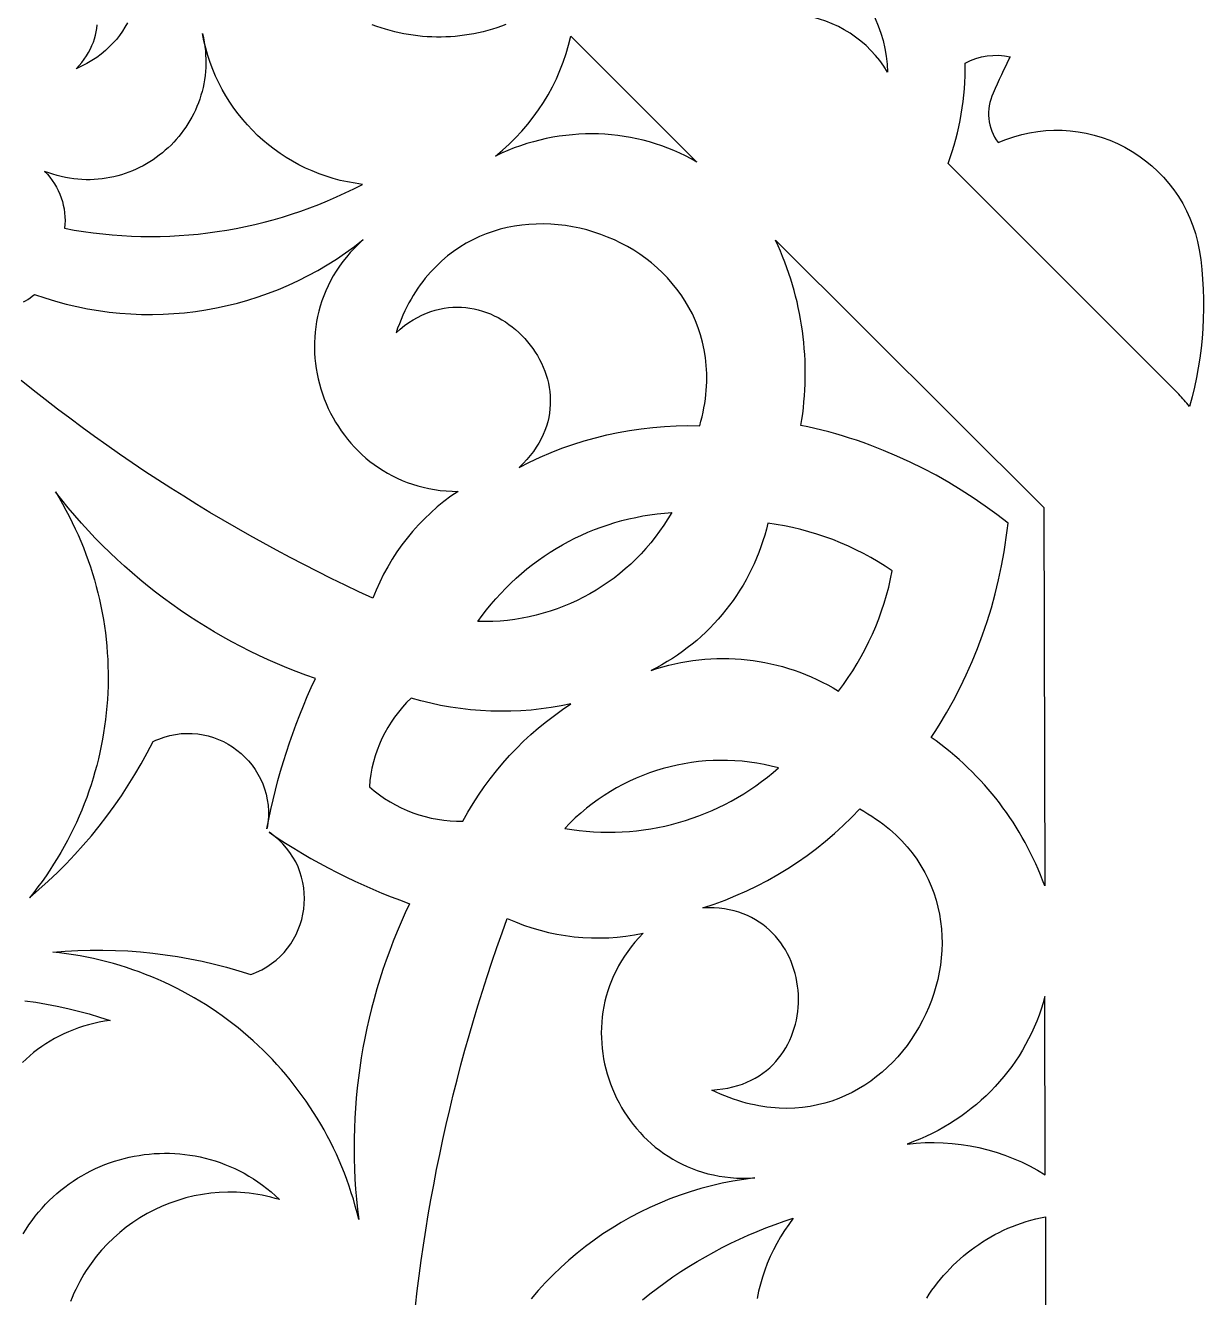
# Model space of a CAD drawing. Extents: x -625 to 625, y -425 to 425.
# Drawn here: x 63.3 to 144.6, y 1 to 88.9 of the extents above; entities that cross this region are included whole.
import ezdxf

# ---------------------------------------------------------------- set-up
doc = ezdxf.new("R2010")
doc.units = 0
doc.header["$MEASUREMENT"] = 0
doc.layers.add('LAYER_1', color=18, linetype='CONTINUOUS')

msp = doc.modelspace()

# ---------------------------------------------------------------- linework, layer by layer
at = {"layer": 'LAYER_1'}
for points in [[(112.686, 93.624, -0.350822), (118.889, 93.117, -0.231059), (122.792, 85.659, 0.23181), (116.706, 89.604)], [(128.161, 86.275, -0.180266), (131.257, 86.712, 0.015682), (130.1, 84.193, 0.285149), (130.44, 80.789, -0.486535), (144.326, 73.387, -0.10766), (143.648, 62.564, 0.027603), (142.906, 63.404), (126.973, 79.337, 0.092596)]]:
    msp.add_lwpolyline(points, format="xyb", close=True, dxfattribs=at)
for points in [[(70.295, 89.056), (70.131, 88.76), (69.95, 88.47), (69.752, 88.188), (69.536, 87.913), (69.302, 87.646), (69.049, 87.388), (68.778, 87.139), (68.489, 86.9), (68.18, 86.672), (67.853, 86.454), (67.506, 86.249), (67.139, 86.055), (66.753, 85.874), (66.959, 86.098), (67.148, 86.324), (67.321, 86.553), (67.477, 86.784), (67.618, 87.017), (67.744, 87.251), (67.854, 87.486), (67.949, 87.723), (68.03, 87.96), (68.097, 88.197), (68.15, 88.435), (68.189, 88.672), (68.215, 88.908)], [(96.445, 88.95), (96.134, 88.831), (95.821, 88.721), (95.506, 88.619), (95.189, 88.526), (94.871, 88.442), (94.551, 88.366), (94.23, 88.3), (93.909, 88.241), (93.586, 88.192), (93.263, 88.15), (92.939, 88.118), (92.615, 88.093), (92.29, 88.077), (91.966, 88.07), (91.641, 88.07), (91.317, 88.079), (90.994, 88.096), (90.671, 88.121), (90.349, 88.154), (90.028, 88.196), (89.708, 88.245), (89.39, 88.302), (89.073, 88.367), (88.757, 88.44), (88.444, 88.521), (88.132, 88.609), (87.823, 88.706), (87.516, 88.81), (87.211, 88.921)], [(63.115, 69.779), (63.268, 69.863), (63.422, 69.958), (63.575, 70.063), (63.728, 70.179), (63.882, 70.306), (64.607, 70.058), (65.337, 69.835), (66.071, 69.637), (66.809, 69.462), (67.549, 69.312), (68.292, 69.187), (69.037, 69.085), (69.783, 69.007), (70.529, 68.953), (71.276, 68.923), (72.022, 68.917), (72.768, 68.934), (73.511, 68.974), (74.253, 69.038), (74.991, 69.126), (75.727, 69.236), (76.459, 69.37), (77.186, 69.527), (77.908, 69.706), (78.625, 69.909), (79.335, 70.134), (80.039, 70.382), (80.736, 70.652), (81.425, 70.945), (82.106, 71.26), (82.777, 71.598), (83.44, 71.957), (84.092, 72.339), (84.733, 72.743), (85.363, 73.168), (85.982, 73.616), (86.588, 74.085), (86.273, 73.795), (85.974, 73.497), (85.692, 73.193), (85.426, 72.882), (85.175, 72.565), (84.941, 72.243), (84.722, 71.915), (84.518, 71.582), (84.33, 71.244), (84.158, 70.903), (84, 70.557), (83.857, 70.209), (83.729, 69.857), (83.616, 69.502), (83.517, 69.145), (83.432, 68.787), (83.362, 68.426), (83.305, 68.065), (83.262, 67.702), (83.233, 67.34), (83.218, 66.977), (83.215, 66.615), (83.226, 66.253), (83.251, 65.892), (83.288, 65.533), (83.337, 65.176), (83.399, 64.821), (83.474, 64.469), (83.561, 64.119), (83.66, 63.773), (83.771, 63.431), (83.894, 63.093), (84.029, 62.759), (84.175, 62.43), (84.332, 62.107), (84.501, 61.789), (84.681, 61.477), (84.871, 61.171), (85.073, 60.872), (85.284, 60.581), (85.507, 60.297), (85.739, 60.02), (85.982, 59.752), (86.235, 59.493), (86.497, 59.243), (86.769, 59.002), (87.051, 58.771), (87.342, 58.55), (87.642, 58.339), (87.951, 58.14), (88.269, 57.952), (88.596, 57.775), (88.931, 57.611), (89.275, 57.458), (89.627, 57.319), (89.987, 57.193), (90.355, 57.081), (90.731, 56.982), (91.115, 56.898), (91.506, 56.828), (91.904, 56.773), (92.31, 56.734), (92.722, 56.711), (93.142, 56.704), (92.645, 56.362), (92.163, 56.002), (91.696, 55.624), (91.246, 55.228), (90.812, 54.815), (90.396, 54.387), (89.996, 53.942), (89.614, 53.482), (89.251, 53.008), (88.906, 52.519), (88.581, 52.017), (88.275, 51.502), (87.989, 50.974), (87.724, 50.434), (87.479, 49.883), (87.256, 49.321), (86.292, 49.767), (85.332, 50.223), (84.377, 50.687), (83.426, 51.16), (82.48, 51.642), (81.539, 52.132), (80.602, 52.631), (79.67, 53.139), (78.743, 53.655), (77.822, 54.179), (76.905, 54.712), (75.993, 55.253), (75.086, 55.803), (74.185, 56.361), (73.288, 56.927), (72.397, 57.501), (71.511, 58.084), (70.631, 58.675), (69.756, 59.274), (68.887, 59.881), (68.023, 60.496), (67.165, 61.119), (66.312, 61.75), (65.466, 62.389), (64.625, 63.036), (63.79, 63.691), (62.96, 64.353)], [(90.188, 0.439), (90.312, 1.493), (90.446, 2.545), (90.589, 3.596), (90.743, 4.646), (90.906, 5.693), (91.078, 6.739), (91.26, 7.784), (91.452, 8.826), (91.654, 9.867), (91.865, 10.906), (92.086, 11.942), (92.316, 12.977), (92.556, 14.01), (92.805, 15.04), (93.064, 16.068), (93.332, 17.094), (93.61, 18.117), (93.897, 19.138), (94.194, 20.157), (94.5, 21.172), (94.816, 22.186), (95.141, 23.196), (95.476, 24.204), (95.82, 25.208), (96.173, 26.21), (96.536, 27.209), (97.092, 26.972), (97.655, 26.757), (98.225, 26.565), (98.801, 26.396), (99.382, 26.25), (99.967, 26.127), (100.556, 26.028), (101.149, 25.951), (101.744, 25.898), (102.341, 25.869), (102.938, 25.862), (103.537, 25.879), (104.134, 25.92), (104.731, 25.985), (105.326, 26.073), (105.919, 26.185), (105.628, 25.882), (105.354, 25.573), (105.096, 25.258), (104.854, 24.937), (104.628, 24.61), (104.417, 24.279), (104.222, 23.943), (104.043, 23.602), (103.878, 23.258), (103.729, 22.91), (103.595, 22.559), (103.475, 22.205), (103.37, 21.849), (103.279, 21.491), (103.203, 21.131), (103.141, 20.77), (103.092, 20.408), (103.058, 20.045), (103.037, 19.683), (103.029, 19.32), (103.035, 18.958), (103.054, 18.597), (103.086, 18.238), (103.131, 17.88), (103.188, 17.524), (103.258, 17.171), (103.341, 16.82), (103.435, 16.473), (103.542, 16.13), (103.66, 15.79), (103.79, 15.455), (103.932, 15.124), (104.085, 14.799), (104.25, 14.479), (104.425, 14.165), (104.612, 13.857), (104.809, 13.556), (105.017, 13.262), (105.235, 12.975), (105.464, 12.696), (105.702, 12.425), (105.951, 12.162), (106.209, 11.908), (106.478, 11.664), (106.755, 11.429), (107.042, 11.204), (107.338, 10.99), (107.644, 10.786), (107.958, 10.594), (108.281, 10.412), (108.612, 10.243), (108.952, 10.086), (109.3, 9.942), (109.656, 9.81), (110.019, 9.692), (110.391, 9.588), (110.77, 9.498), (111.157, 9.422), (111.551, 9.361), (111.952, 9.316), (112.36, 9.286), (112.775, 9.272), (113.197, 9.274), (113.625, 9.294), (112.865, 9.194), (112.112, 9.07), (111.366, 8.923), (110.627, 8.752), (109.897, 8.558), (109.175, 8.342), (108.463, 8.103), (107.76, 7.842), (107.066, 7.559), (106.384, 7.256), (105.712, 6.931), (105.051, 6.585), (104.403, 6.219), (103.766, 5.833), (103.143, 5.428), (102.532, 5.003), (101.936, 4.559), (101.353, 4.096), (100.785, 3.615), (100.232, 3.116), (99.695, 2.6), (99.174, 2.066), (98.669, 1.515), (98.181, 0.947)], [(63.221, 21.532), (63.968, 21.42), (64.711, 21.292), (65.452, 21.147), (66.19, 20.986), (66.925, 20.808), (67.655, 20.614), (68.382, 20.403), (69.105, 20.176), (68.723, 20.119), (68.348, 20.049), (67.979, 19.968), (67.617, 19.875), (67.262, 19.771), (66.913, 19.656), (66.571, 19.53), (66.236, 19.393), (65.909, 19.246), (65.588, 19.089), (65.275, 18.922), (64.97, 18.745), (64.671, 18.56), (64.381, 18.365), (64.098, 18.161), (63.823, 17.949), (63.557, 17.729), (63.298, 17.501), (63.047, 17.265)], [(63.102, 5.433), (63.297, 5.751), (63.501, 6.061), (63.714, 6.362), (63.935, 6.654), (64.165, 6.938), (64.402, 7.212), (64.648, 7.478), (64.901, 7.734), (65.161, 7.981), (65.428, 8.219), (65.701, 8.448), (65.981, 8.667), (66.267, 8.877), (66.559, 9.077), (66.857, 9.268), (67.16, 9.45), (67.468, 9.621), (67.781, 9.783), (68.098, 9.935), (68.419, 10.077), (68.745, 10.21), (69.074, 10.332), (69.406, 10.444), (69.742, 10.546), (70.08, 10.638), (70.421, 10.72), (70.765, 10.791), (71.11, 10.852), (71.458, 10.902), (71.806, 10.942), (72.157, 10.971), (72.508, 10.99), (72.859, 10.998), (73.212, 10.995), (73.564, 10.981), (73.916, 10.957), (74.268, 10.921), (74.619, 10.874), (74.97, 10.816), (75.319, 10.747), (75.667, 10.667), (76.013, 10.575), (76.357, 10.472), (76.698, 10.358), (77.038, 10.232), (77.374, 10.094), (77.707, 9.945), (78.037, 9.784), (78.364, 9.612), (78.686, 9.427), (79.004, 9.231), (79.318, 9.022), (79.628, 8.802), (79.932, 8.569), (80.231, 8.324), (80.524, 8.067), (80.812, 7.798), (80.513, 7.885), (80.214, 7.963), (79.915, 8.033), (79.615, 8.095), (79.316, 8.149), (79.016, 8.196), (78.717, 8.234), (78.418, 8.265), (78.12, 8.287), (77.822, 8.303), (77.229, 8.31), (76.639, 8.288), (76.054, 8.236), (75.475, 8.156), (74.903, 8.047), (74.339, 7.911), (73.783, 7.747), (73.237, 7.557), (72.701, 7.34), (72.177, 7.098), (71.666, 6.831), (71.168, 6.54), (70.685, 6.225), (70.217, 5.886), (69.766, 5.524), (69.332, 5.14), (68.916, 4.734), (68.52, 4.307), (68.144, 3.859), (67.79, 3.39), (67.458, 2.903), (67.301, 2.651), (67.149, 2.395), (67.004, 2.135), (66.865, 1.87), (66.732, 1.6), (66.605, 1.326), (66.485, 1.048), (66.372, 0.765)], [(105.863, 0.875), (106.378, 1.287), (106.902, 1.687), (107.434, 2.077), (107.974, 2.455), (108.522, 2.823), (109.078, 3.178), (109.642, 3.523), (110.212, 3.855), (110.79, 4.176), (111.376, 4.485), (111.967, 4.781), (112.566, 5.066), (113.171, 5.338), (113.782, 5.598), (114.4, 5.845), (115.024, 6.079), (115.653, 6.301), (116.288, 6.509), (115.973, 6.089), (115.678, 5.66), (115.402, 5.222), (115.145, 4.775), (114.908, 4.321), (114.69, 3.859), (114.492, 3.391), (114.313, 2.917), (114.153, 2.438), (114.013, 1.954), (113.892, 1.465), (113.791, 0.974)], [(125.502, 0.997), (125.68, 1.268), (125.864, 1.534), (126.054, 1.796), (126.251, 2.052), (126.454, 2.304), (126.664, 2.551), (126.88, 2.792), (127.102, 3.028), (127.33, 3.259), (127.564, 3.484), (127.804, 3.703), (128.05, 3.915), (128.301, 4.122), (128.559, 4.322), (128.821, 4.516), (129.089, 4.704), (129.363, 4.884), (129.641, 5.058), (129.925, 5.224), (130.214, 5.384), (130.508, 5.535), (130.807, 5.68), (131.111, 5.816), (131.42, 5.945), (131.733, 6.066), (132.051, 6.179), (132.373, 6.283), (132.7, 6.379), (133.031, 6.467), (133.367, 6.546), (133.706, 6.615), (133.81, -55.14)]]:
    msp.add_lwpolyline(points, dxfattribs=at)
for points in [[(64.583, 78.798), (64.77, 78.6), (64.946, 78.392), (65.109, 78.175), (65.259, 77.949), (65.396, 77.716), (65.519, 77.476), (65.629, 77.23), (65.725, 76.978), (65.806, 76.722), (65.873, 76.463), (65.925, 76.2), (65.962, 75.935), (65.984, 75.668), (65.99, 75.401), (65.981, 75.134), (65.955, 74.867), (66.612, 74.748), (67.271, 74.643), (67.931, 74.552), (68.592, 74.475), (69.253, 74.412), (69.915, 74.364), (70.576, 74.329), (71.238, 74.308), (71.9, 74.301), (72.561, 74.307), (73.221, 74.328), (73.88, 74.363), (74.539, 74.411), (75.195, 74.473), (75.851, 74.548), (76.504, 74.638), (77.156, 74.741), (77.805, 74.857), (78.452, 74.987), (79.096, 75.131), (79.737, 75.288), (80.375, 75.459), (81.01, 75.643), (81.642, 75.841), (82.269, 76.052), (82.893, 76.276), (83.512, 76.514), (84.127, 76.765), (84.738, 77.029), (85.344, 77.306), (85.944, 77.597), (86.54, 77.901), (86.02, 77.973), (85.507, 78.066), (85.002, 78.179), (84.504, 78.312), (84.015, 78.464), (83.534, 78.635), (83.062, 78.824), (82.599, 79.031), (82.147, 79.256), (81.704, 79.498), (81.273, 79.756), (80.853, 80.031), (80.444, 80.322), (80.047, 80.629), (79.663, 80.95), (79.292, 81.286), (78.935, 81.637), (78.591, 82.001), (78.261, 82.379), (77.947, 82.769), (77.647, 83.173), (77.363, 83.588), (77.095, 84.015), (76.844, 84.454), (76.609, 84.903), (76.392, 85.363), (76.193, 85.833), (76.012, 86.313), (75.85, 86.802), (75.706, 87.3), (75.583, 87.807), (75.479, 88.321), (75.546, 88.021), (75.602, 87.723), (75.647, 87.426), (75.681, 87.13), (75.703, 86.837), (75.716, 86.546), (75.718, 86.258), (75.709, 85.971), (75.691, 85.688), (75.663, 85.407), (75.625, 85.129), (75.578, 84.854), (75.521, 84.582), (75.455, 84.314), (75.38, 84.049), (75.297, 83.788), (75.205, 83.531), (75.104, 83.278), (74.995, 83.029), (74.879, 82.785), (74.754, 82.545), (74.622, 82.31), (74.482, 82.08), (74.335, 81.854), (74.181, 81.634), (74.02, 81.419), (73.852, 81.21), (73.678, 81.007), (73.497, 80.809), (73.31, 80.617), (73.117, 80.431), (72.918, 80.252), (72.714, 80.079), (72.504, 79.912), (72.289, 79.753), (72.069, 79.6), (71.844, 79.455), (71.614, 79.317), (71.379, 79.186), (71.141, 79.063), (70.898, 78.947), (70.651, 78.84), (70.4, 78.74), (70.146, 78.649), (69.888, 78.566), (69.627, 78.492), (69.363, 78.426), (69.096, 78.369), (68.827, 78.321), (68.554, 78.283), (68.28, 78.254), (68.003, 78.234), (67.725, 78.224), (67.444, 78.224), (67.162, 78.233), (66.879, 78.253), (66.594, 78.284), (66.308, 78.324), (66.022, 78.376), (65.735, 78.438), (65.447, 78.511), (65.159, 78.595), (64.871, 78.691)], [(109.636, 79.439), (109.244, 79.659), (108.846, 79.866), (108.442, 80.061), (108.033, 80.242), (107.62, 80.41), (107.201, 80.565), (106.778, 80.706), (106.351, 80.835), (105.92, 80.95), (105.486, 81.052), (105.049, 81.14), (104.609, 81.216), (104.167, 81.277), (103.722, 81.326), (103.276, 81.361), (102.828, 81.382), (102.379, 81.39), (101.929, 81.384), (101.478, 81.365), (101.027, 81.332), (100.576, 81.285), (100.126, 81.225), (99.676, 81.15), (99.227, 81.063), (98.78, 80.961), (98.334, 80.845), (97.89, 80.716), (97.448, 80.572), (97.009, 80.415), (96.573, 80.244), (96.14, 80.059), (95.711, 79.859), (96.197, 80.261), (96.664, 80.683), (97.111, 81.122), (97.538, 81.578), (97.945, 82.052), (98.33, 82.541), (98.694, 83.045), (99.036, 83.563), (99.355, 84.094), (99.652, 84.639), (99.924, 85.195), (100.173, 85.763), (100.398, 86.34), (100.598, 86.928), (100.772, 87.524), (100.921, 88.128)], [(109.824, 61.23), (109.91, 61.545), (109.987, 61.858), (110.056, 62.168), (110.116, 62.475), (110.168, 62.779), (110.212, 63.081), (110.247, 63.38), (110.275, 63.676), (110.294, 63.969), (110.306, 64.26), (110.31, 64.547), (110.307, 64.832), (110.277, 65.392), (110.219, 65.939), (110.133, 66.474), (110.02, 66.997), (109.881, 67.506), (109.716, 68.001), (109.527, 68.483), (109.314, 68.95), (109.079, 69.403), (108.823, 69.842), (108.545, 70.265), (108.248, 70.673), (107.932, 71.066), (107.598, 71.442), (107.247, 71.803), (106.879, 72.146), (106.496, 72.473), (106.099, 72.783), (105.689, 73.076), (105.266, 73.35), (104.831, 73.607), (104.385, 73.845), (103.93, 74.065), (103.466, 74.265), (102.994, 74.447), (102.514, 74.609), (102.029, 74.751), (101.538, 74.873), (101.042, 74.974), (100.544, 75.055), (100.042, 75.114), (99.539, 75.152), (99.035, 75.169), (98.532, 75.164), (98.029, 75.136), (97.529, 75.086), (97.031, 75.012), (96.537, 74.916), (96.048, 74.796), (95.564, 74.653), (95.087, 74.485), (94.618, 74.293), (94.156, 74.076), (93.704, 73.834), (93.262, 73.567), (92.831, 73.275), (92.412, 72.956), (92.006, 72.611), (91.614, 72.24), (91.236, 71.842), (91.053, 71.633), (90.874, 71.417), (90.699, 71.194), (90.528, 70.964), (90.362, 70.728), (90.2, 70.484), (90.043, 70.234), (89.89, 69.976), (89.742, 69.711), (89.6, 69.439), (89.462, 69.16), (89.329, 68.874), (89.202, 68.581), (89.08, 68.28), (88.963, 67.972), (88.852, 67.657), (89.144, 67.911), (89.439, 68.144), (89.737, 68.357), (90.036, 68.548), (90.338, 68.719), (90.641, 68.871), (90.945, 69.003), (91.25, 69.116), (91.555, 69.211), (91.859, 69.287), (92.164, 69.346), (92.467, 69.388), (92.769, 69.413), (93.07, 69.421), (93.368, 69.414), (93.664, 69.391), (93.957, 69.353), (94.246, 69.3), (94.533, 69.233), (94.815, 69.152), (95.092, 69.058), (95.365, 68.95), (95.633, 68.831), (95.895, 68.699), (96.151, 68.555), (96.401, 68.4), (96.644, 68.234), (96.88, 68.058), (97.109, 67.872), (97.329, 67.676), (97.541, 67.471), (97.745, 67.257), (97.939, 67.035), (98.124, 66.805), (98.3, 66.568), (98.465, 66.324), (98.619, 66.073), (98.762, 65.816), (98.894, 65.553), (99.014, 65.285), (99.122, 65.012), (99.217, 64.734), (99.3, 64.453), (99.369, 64.167), (99.424, 63.879), (99.465, 63.588), (99.492, 63.294), (99.503, 62.999), (99.5, 62.702), (99.48, 62.404), (99.445, 62.105), (99.393, 61.807), (99.325, 61.508), (99.239, 61.21), (99.135, 60.913), (99.014, 60.618), (98.874, 60.324), (98.715, 60.033), (98.537, 59.745), (98.34, 59.46), (98.122, 59.178), (97.884, 58.9), (97.626, 58.627), (97.346, 58.359), (98.072, 58.724), (98.808, 59.065), (99.554, 59.382), (100.308, 59.674), (101.07, 59.942), (101.84, 60.185), (102.617, 60.403), (103.401, 60.597), (104.19, 60.765), (104.984, 60.908), (105.783, 61.026), (106.586, 61.118), (107.392, 61.185), (108.201, 61.226), (109.012, 61.241)], [(133.597, 55.587), (133.648, 29.46), (133.504, 29.847), (133.353, 30.229), (133.194, 30.608), (133.029, 30.984), (132.857, 31.356), (132.678, 31.725), (132.492, 32.089), (132.299, 32.45), (132.1, 32.807), (131.894, 33.16), (131.681, 33.508), (131.462, 33.853), (131.236, 34.193), (131.004, 34.529), (130.766, 34.86), (130.521, 35.186), (130.271, 35.508), (130.014, 35.825), (129.751, 36.137), (129.482, 36.445), (129.207, 36.747), (128.927, 37.044), (128.641, 37.336), (128.348, 37.622), (128.051, 37.904), (127.748, 38.179), (127.439, 38.449), (127.125, 38.714), (126.805, 38.973), (126.48, 39.225), (126.15, 39.472), (125.815, 39.713), (126.086, 40.13), (126.352, 40.551), (126.862, 41.403), (127.346, 42.269), (127.804, 43.149), (128.234, 44.04), (128.637, 44.944), (129.012, 45.859), (129.36, 46.785), (129.679, 47.721), (129.971, 48.666), (130.234, 49.62), (130.469, 50.582), (130.674, 51.551), (130.851, 52.528), (130.928, 53.018), (130.998, 53.51), (131.061, 54.004), (131.116, 54.498), (130.337, 55.104), (129.537, 55.689), (128.716, 56.253), (127.877, 56.796), (127.021, 57.315), (126.148, 57.81), (125.26, 58.281), (124.358, 58.726), (123.444, 59.144), (122.52, 59.535), (122.053, 59.719), (121.585, 59.897), (121.114, 60.067), (120.642, 60.23), (120.168, 60.385), (119.692, 60.533), (119.214, 60.672), (118.735, 60.804), (118.256, 60.928), (117.775, 61.043), (117.293, 61.151), (116.811, 61.25), (116.876, 61.657), (116.934, 62.066), (116.983, 62.475), (117.025, 62.884), (117.059, 63.294), (117.085, 63.703), (117.103, 64.113), (117.113, 64.523), (117.116, 64.932), (117.11, 65.341), (117.097, 65.75), (117.077, 66.158), (117.048, 66.565), (117.012, 66.972), (116.968, 67.378), (116.916, 67.783), (116.857, 68.187), (116.79, 68.589), (116.715, 68.991), (116.633, 69.391), (116.543, 69.789), (116.445, 70.186), (116.34, 70.581), (116.228, 70.974), (116.108, 71.366), (115.98, 71.755), (115.845, 72.142), (115.702, 72.526), (115.552, 72.909), (115.395, 73.288), (115.23, 73.665), (115.057, 74.04)], [(63.53, 28.634), (64.189, 29.2), (64.832, 29.781), (65.46, 30.379), (66.072, 30.992), (66.667, 31.62), (67.246, 32.263), (67.809, 32.92), (68.354, 33.591), (68.882, 34.276), (69.393, 34.975), (69.886, 35.686), (70.361, 36.41), (70.817, 37.147), (71.255, 37.896), (71.674, 38.656), (72.074, 39.429), (72.266, 39.518), (72.46, 39.599), (72.847, 39.738), (73.236, 39.846), (73.624, 39.924), (74.011, 39.973), (74.395, 39.994), (74.776, 39.988), (75.152, 39.955), (75.523, 39.897), (75.886, 39.814), (76.242, 39.706), (76.589, 39.576), (76.925, 39.423), (77.25, 39.249), (77.563, 39.054), (77.863, 38.84), (78.148, 38.606), (78.417, 38.354), (78.67, 38.085), (78.905, 37.8), (79.12, 37.499), (79.316, 37.183), (79.491, 36.854), (79.644, 36.511), (79.773, 36.156), (79.879, 35.79), (79.958, 35.413), (80.011, 35.026), (80.037, 34.631), (80.033, 34.227), (80, 33.817), (79.972, 33.609), (79.936, 33.399), (80.067, 34.071), (80.209, 34.739), (80.362, 35.405), (80.525, 36.069), (80.698, 36.729), (80.882, 37.387), (81.075, 38.041), (81.28, 38.693), (81.494, 39.341), (81.719, 39.985), (81.953, 40.626), (82.198, 41.264), (82.453, 41.897), (82.718, 42.527), (82.993, 43.153), (83.278, 43.774), (82.614, 44.011), (81.956, 44.259), (81.303, 44.519), (80.655, 44.79), (80.013, 45.073), (79.377, 45.367), (78.746, 45.672), (78.122, 45.989), (77.504, 46.316), (76.892, 46.655), (76.287, 47.004), (75.689, 47.364), (75.097, 47.735), (74.512, 48.116), (73.934, 48.507), (73.364, 48.909), (72.801, 49.321), (72.245, 49.744), (71.697, 50.176), (71.156, 50.618), (70.624, 51.07), (70.099, 51.532), (69.583, 52.003), (69.075, 52.484), (68.575, 52.974), (68.084, 53.474), (67.602, 53.983), (67.129, 54.501), (66.664, 55.028), (66.209, 55.564), (65.763, 56.109), (65.327, 56.662), (65.579, 56.248), (65.822, 55.83), (66.055, 55.409), (66.28, 54.984), (66.495, 54.557), (66.702, 54.126), (66.899, 53.693), (67.087, 53.257), (67.266, 52.818), (67.437, 52.377), (67.598, 51.934), (67.75, 51.489), (67.893, 51.041), (68.027, 50.592), (68.152, 50.141), (68.268, 49.688), (68.376, 49.234), (68.474, 48.778), (68.563, 48.322), (68.644, 47.864), (68.715, 47.405), (68.778, 46.945), (68.831, 46.485), (68.876, 46.024), (68.912, 45.562), (68.939, 45.101), (68.958, 44.639), (68.967, 44.177), (68.968, 43.715), (68.96, 43.253), (68.943, 42.792), (68.917, 42.331), (68.883, 41.871), (68.839, 41.412), (68.787, 40.953), (68.727, 40.496), (68.657, 40.039), (68.579, 39.584), (68.492, 39.131), (68.397, 38.678), (68.293, 38.228), (68.18, 37.779), (68.058, 37.333), (67.928, 36.888), (67.789, 36.446), (67.642, 36.005), (67.486, 35.568), (67.322, 35.133), (67.148, 34.7), (66.967, 34.271), (66.777, 33.845), (66.578, 33.421), (66.37, 33.001), (66.155, 32.585), (65.93, 32.171), (65.697, 31.762), (65.456, 31.356), (65.206, 30.955), (64.948, 30.557), (64.681, 30.163), (64.406, 29.774), (64.123, 29.389), (63.831, 29.009)], [(94.509, 47.71), (94.803, 48.12), (95.108, 48.519), (95.423, 48.909), (95.748, 49.288), (96.083, 49.658), (96.427, 50.017), (96.781, 50.365), (97.144, 50.703), (97.515, 51.03), (97.895, 51.346), (98.283, 51.651), (98.679, 51.945), (99.083, 52.228), (99.494, 52.499), (99.913, 52.758), (100.339, 53.006), (100.771, 53.241), (101.21, 53.465), (101.655, 53.676), (102.106, 53.875), (102.562, 54.062), (103.024, 54.235), (103.491, 54.396), (103.963, 54.544), (104.44, 54.679), (104.921, 54.801), (105.407, 54.909), (105.896, 55.004), (106.389, 55.086), (106.885, 55.153), (107.385, 55.206), (107.887, 55.246), (107.624, 54.802), (107.348, 54.371), (107.057, 53.95), (106.754, 53.541), (106.439, 53.145), (106.111, 52.76), (105.771, 52.388), (105.419, 52.028), (105.057, 51.681), (104.684, 51.347), (104.3, 51.026), (103.906, 50.719), (103.503, 50.425), (103.09, 50.145), (102.669, 49.879), (102.239, 49.627), (101.801, 49.39), (101.355, 49.168), (100.902, 48.96), (100.442, 48.767), (99.975, 48.59), (99.502, 48.428), (99.023, 48.282), (98.538, 48.152), (98.049, 48.038), (97.554, 47.941), (97.055, 47.86), (96.553, 47.795), (96.046, 47.748), (95.536, 47.718), (95.024, 47.705)], [(123.119, 51.222), (122.637, 51.541), (122.145, 51.845), (121.644, 52.136), (121.134, 52.412), (120.615, 52.674), (120.089, 52.92), (119.557, 53.152), (119.017, 53.368), (118.472, 53.568), (117.921, 53.752), (117.365, 53.919), (116.805, 54.07), (116.241, 54.204), (115.674, 54.321), (115.104, 54.42), (114.533, 54.501), (114.43, 54.088), (114.316, 53.679), (114.191, 53.275), (114.055, 52.875), (113.909, 52.481), (113.752, 52.091), (113.585, 51.707), (113.407, 51.328), (113.22, 50.954), (113.022, 50.586), (112.815, 50.225), (112.598, 49.869), (112.372, 49.52), (112.136, 49.177), (111.891, 48.841), (111.637, 48.511), (111.374, 48.189), (111.102, 47.874), (110.822, 47.567), (110.533, 47.267), (110.236, 46.975), (109.931, 46.691), (109.618, 46.415), (109.297, 46.148), (108.968, 45.889), (108.632, 45.639), (108.288, 45.398), (107.937, 45.165), (107.579, 44.943), (107.214, 44.729), (106.842, 44.526), (106.464, 44.332), (106.869, 44.466), (107.276, 44.588), (107.686, 44.698), (108.097, 44.797), (108.51, 44.883), (108.925, 44.959), (109.34, 45.022), (109.757, 45.074), (110.174, 45.115), (110.591, 45.143), (111.009, 45.161), (111.427, 45.166), (111.844, 45.161), (112.261, 45.144), (112.677, 45.115), (113.092, 45.075), (113.506, 45.024), (113.918, 44.961), (114.329, 44.887), (114.737, 44.802), (115.144, 44.705), (115.548, 44.598), (115.949, 44.479), (116.347, 44.349), (116.742, 44.207), (117.134, 44.055), (117.522, 43.891), (117.906, 43.717), (118.286, 43.531), (118.662, 43.334), (119.033, 43.127), (119.4, 42.908), (119.745, 43.37), (120.076, 43.841), (120.393, 44.321), (120.695, 44.81), (120.982, 45.307), (121.254, 45.812), (121.511, 46.325), (121.753, 46.844), (121.979, 47.371), (122.19, 47.904), (122.385, 48.444), (122.565, 48.989), (122.728, 49.54), (122.875, 50.096), (123.005, 50.657)], [(87.007, 36.303), (87.348, 36.018), (87.7, 35.75), (88.063, 35.499), (88.437, 35.265), (88.82, 35.05), (89.212, 34.853), (89.612, 34.674), (90.02, 34.514), (90.434, 34.372), (90.855, 34.25), (91.282, 34.147), (91.713, 34.064), (92.149, 34), (92.588, 33.957), (93.03, 33.934), (93.475, 33.931), (93.815, 34.541), (94.173, 35.139), (94.549, 35.725), (94.943, 36.298), (95.355, 36.857), (95.783, 37.403), (96.229, 37.935), (96.691, 38.453), (97.169, 38.955), (97.662, 39.443), (98.171, 39.915), (98.695, 40.371), (99.234, 40.81), (99.787, 41.233), (100.353, 41.639), (100.934, 42.028), (100.248, 41.889), (99.559, 41.772), (98.867, 41.676), (98.173, 41.603), (97.477, 41.552), (96.781, 41.522), (96.084, 41.514), (95.388, 41.528), (94.692, 41.564), (93.998, 41.622), (93.306, 41.701), (92.616, 41.803), (91.929, 41.926), (91.246, 42.071), (90.568, 42.238), (89.894, 42.427), (89.585, 42.119), (89.291, 41.797), (89.014, 41.464), (88.753, 41.118), (88.509, 40.762), (88.282, 40.396), (88.072, 40.02), (87.879, 39.635), (87.705, 39.241), (87.548, 38.84), (87.41, 38.432), (87.291, 38.017), (87.191, 37.596), (87.11, 37.169), (87.048, 36.738)], [(100.498, 33.426), (100.995, 33.347), (101.493, 33.282), (101.991, 33.231), (102.49, 33.194), (102.988, 33.172), (103.485, 33.163), (103.981, 33.169), (104.476, 33.188), (104.97, 33.221), (105.462, 33.268), (105.952, 33.328), (106.439, 33.403), (106.924, 33.49), (107.406, 33.591), (107.885, 33.705), (108.361, 33.833), (108.832, 33.974), (109.3, 34.128), (109.764, 34.294), (110.222, 34.474), (110.676, 34.667), (111.125, 34.872), (111.569, 35.09), (112.006, 35.321), (112.438, 35.564), (112.863, 35.82), (113.282, 36.088), (113.694, 36.368), (114.099, 36.661), (114.497, 36.965), (114.887, 37.282), (115.269, 37.611), (114.769, 37.736), (114.268, 37.844), (113.765, 37.935), (113.262, 38.007), (112.758, 38.063), (112.254, 38.101), (111.751, 38.122), (111.248, 38.126), (110.747, 38.113), (110.247, 38.084), (109.749, 38.038), (109.253, 37.975), (108.761, 37.896), (108.272, 37.8), (107.786, 37.688), (107.305, 37.561), (106.828, 37.417), (106.356, 37.257), (105.889, 37.082), (105.428, 36.891), (104.974, 36.685), (104.525, 36.463), (104.084, 36.226), (103.651, 35.974), (103.225, 35.707), (102.807, 35.425), (102.398, 35.128), (101.998, 34.817), (101.608, 34.491), (101.227, 34.15), (100.857, 33.795)], [(120.877, 34.77), (121.161, 34.609), (121.437, 34.444), (121.705, 34.274), (121.965, 34.101), (122.218, 33.923), (122.463, 33.741), (122.699, 33.556), (122.929, 33.367), (123.151, 33.174), (123.365, 32.978), (123.571, 32.779), (123.771, 32.576), (124.147, 32.161), (124.495, 31.734), (124.813, 31.296), (125.104, 30.848), (125.366, 30.39), (125.602, 29.924), (125.81, 29.451), (125.992, 28.971), (126.148, 28.485), (126.278, 27.994), (126.382, 27.499), (126.462, 27.001), (126.518, 26.5), (126.549, 25.998), (126.557, 25.495), (126.542, 24.992), (126.504, 24.49), (126.444, 23.99), (126.362, 23.493), (126.258, 22.999), (126.134, 22.51), (125.989, 22.026), (125.824, 21.549), (125.639, 21.078), (125.435, 20.615), (125.212, 20.161), (124.97, 19.716), (124.711, 19.282), (124.433, 18.859), (124.139, 18.449), (123.828, 18.051), (123.501, 17.667), (123.157, 17.298), (122.799, 16.945), (122.425, 16.608), (122.036, 16.288), (121.634, 15.987), (121.217, 15.704), (120.788, 15.441), (120.345, 15.199), (119.89, 14.979), (119.423, 14.781), (118.944, 14.606), (118.454, 14.456), (117.953, 14.33), (117.442, 14.231), (116.921, 14.158), (116.39, 14.112), (115.85, 14.096), (115.302, 14.108), (115.025, 14.125), (114.745, 14.151), (114.464, 14.183), (114.181, 14.224), (113.896, 14.273), (113.609, 14.33), (113.32, 14.394), (113.03, 14.468), (112.738, 14.549), (112.445, 14.639), (112.15, 14.738), (111.853, 14.846), (111.556, 14.962), (111.256, 15.087), (110.956, 15.221), (110.654, 15.365), (111.04, 15.392), (111.414, 15.438), (111.774, 15.499), (112.121, 15.577), (112.455, 15.67), (112.776, 15.779), (113.084, 15.901), (113.379, 16.038), (113.661, 16.187), (113.93, 16.35), (114.186, 16.524), (114.429, 16.71), (114.66, 16.907), (114.878, 17.114), (115.082, 17.331), (115.275, 17.557), (115.454, 17.792), (115.621, 18.034), (115.775, 18.285), (115.916, 18.542), (116.045, 18.805), (116.162, 19.074), (116.265, 19.349), (116.356, 19.628), (116.435, 19.911), (116.501, 20.197), (116.555, 20.486), (116.596, 20.778), (116.625, 21.071), (116.642, 21.365), (116.646, 21.66), (116.638, 21.955), (116.618, 22.249), (116.585, 22.543), (116.54, 22.834), (116.483, 23.123), (116.414, 23.409), (116.333, 23.692), (116.239, 23.971), (116.134, 24.245), (116.016, 24.514), (115.887, 24.777), (115.745, 25.033), (115.591, 25.283), (115.426, 25.526), (115.248, 25.76), (115.059, 25.985), (114.858, 26.202), (114.645, 26.408), (114.42, 26.605), (114.183, 26.79), (113.935, 26.963), (113.675, 27.125), (113.403, 27.274), (113.119, 27.41), (112.824, 27.532), (112.518, 27.639), (112.199, 27.731), (111.869, 27.808), (111.528, 27.869), (111.175, 27.913), (110.811, 27.94), (110.435, 27.949), (110.048, 27.939), (110.818, 28.197), (111.579, 28.479), (112.329, 28.785), (113.067, 29.115), (113.794, 29.467), (114.51, 29.842), (115.212, 30.239), (115.901, 30.659), (116.577, 31.1), (117.238, 31.563), (117.884, 32.047), (118.516, 32.551), (119.131, 33.076), (119.73, 33.621), (120.312, 34.186)], [(65.14, 24.884), (66.005, 24.953), (66.871, 25), (67.737, 25.024), (68.603, 25.026), (69.468, 25.006), (70.332, 24.965), (71.194, 24.901), (72.054, 24.815), (72.912, 24.707), (73.767, 24.578), (74.619, 24.426), (75.467, 24.253), (76.311, 24.058), (77.151, 23.841), (77.985, 23.603), (78.815, 23.342), (79.014, 23.416), (79.207, 23.496), (79.579, 23.673), (79.929, 23.873), (80.259, 24.093), (80.566, 24.333), (80.852, 24.591), (81.116, 24.866), (81.358, 25.156), (81.577, 25.46), (81.775, 25.776), (81.949, 26.104), (82.101, 26.442), (82.23, 26.788), (82.335, 27.142), (82.418, 27.501), (82.477, 27.864), (82.512, 28.231), (82.523, 28.599), (82.511, 28.968), (82.474, 29.336), (82.412, 29.701), (82.327, 30.062), (82.216, 30.419), (82.081, 30.768), (81.92, 31.11), (81.735, 31.443), (81.524, 31.765), (81.287, 32.075), (81.024, 32.371), (80.736, 32.653), (80.421, 32.919), (80.254, 33.045), (80.08, 33.167), (80.649, 32.787), (81.223, 32.417), (81.803, 32.056), (82.388, 31.705), (82.978, 31.362), (83.574, 31.029), (84.175, 30.706), (84.78, 30.392), (85.391, 30.088), (86.006, 29.793), (86.626, 29.508), (87.251, 29.233), (87.88, 28.968), (88.513, 28.712), (89.151, 28.466), (89.792, 28.231), (89.492, 27.593), (89.204, 26.951), (88.928, 26.305), (88.664, 25.654), (88.412, 25), (88.172, 24.341), (87.944, 23.679), (87.729, 23.013), (87.525, 22.344), (87.334, 21.672), (87.155, 20.996), (86.989, 20.318), (86.835, 19.637), (86.693, 18.954), (86.563, 18.268), (86.446, 17.58), (86.341, 16.89), (86.249, 16.199), (86.169, 15.505), (86.102, 14.811), (86.047, 14.114), (86.005, 13.417), (85.975, 12.719), (85.958, 12.02), (85.954, 11.32), (85.962, 10.62), (85.983, 9.919), (86.017, 9.218), (86.063, 8.518), (86.122, 7.817), (86.195, 7.117), (86.279, 6.418), (86.163, 6.888), (86.038, 7.355), (85.904, 7.817), (85.761, 8.276), (85.61, 8.73), (85.45, 9.179), (85.282, 9.624), (85.105, 10.065), (84.921, 10.501), (84.728, 10.932), (84.527, 11.359), (84.319, 11.781), (84.102, 12.197), (83.878, 12.609), (83.647, 13.015), (83.407, 13.417), (83.161, 13.813), (82.907, 14.203), (82.646, 14.588), (82.378, 14.968), (82.103, 15.342), (81.821, 15.71), (81.533, 16.072), (81.238, 16.429), (80.936, 16.779), (80.627, 17.124), (80.313, 17.462), (79.992, 17.794), (79.665, 18.12), (79.332, 18.439), (78.993, 18.752), (78.648, 19.058), (78.298, 19.358), (77.941, 19.651), (77.58, 19.937), (77.212, 20.216), (76.84, 20.488), (76.462, 20.753), (76.079, 21.011), (75.691, 21.262), (75.299, 21.505), (74.901, 21.741), (74.499, 21.97), (74.092, 22.191), (73.68, 22.404), (73.264, 22.609), (72.844, 22.807), (72.42, 22.997), (71.991, 23.178), (71.559, 23.352), (71.122, 23.517), (70.682, 23.674), (70.238, 23.823), (69.79, 23.963), (69.339, 24.095), (68.885, 24.218), (68.427, 24.333), (67.966, 24.439), (67.502, 24.535), (67.035, 24.623), (66.566, 24.702), (66.093, 24.772), (65.618, 24.833)], [(133.655, 21.812), (133.535, 21.379), (133.402, 20.95), (133.255, 20.527), (133.095, 20.109), (132.923, 19.697), (132.738, 19.291), (132.54, 18.891), (132.33, 18.498), (132.108, 18.111), (131.875, 17.732), (131.629, 17.359), (131.373, 16.994), (131.105, 16.637), (130.826, 16.287), (130.536, 15.946), (130.235, 15.613), (129.924, 15.289), (129.603, 14.974), (129.272, 14.668), (128.931, 14.371), (128.58, 14.084), (128.22, 13.807), (127.85, 13.54), (127.471, 13.284), (127.084, 13.038), (126.688, 12.803), (126.283, 12.579), (125.87, 12.367), (125.449, 12.166), (125.02, 11.977), (124.584, 11.8), (124.14, 11.636), (124.768, 11.698), (125.395, 11.732), (126.022, 11.74), (126.647, 11.722), (127.269, 11.677), (127.887, 11.606), (128.501, 11.509), (129.109, 11.387), (129.711, 11.239), (130.306, 11.066), (130.893, 10.867), (131.471, 10.644), (132.039, 10.397), (132.596, 10.125), (133.142, 9.829), (133.675, 9.509)]]:
    msp.add_lwpolyline(points, close=True, dxfattribs=at)

doc.saveas('drawing.dxf')
